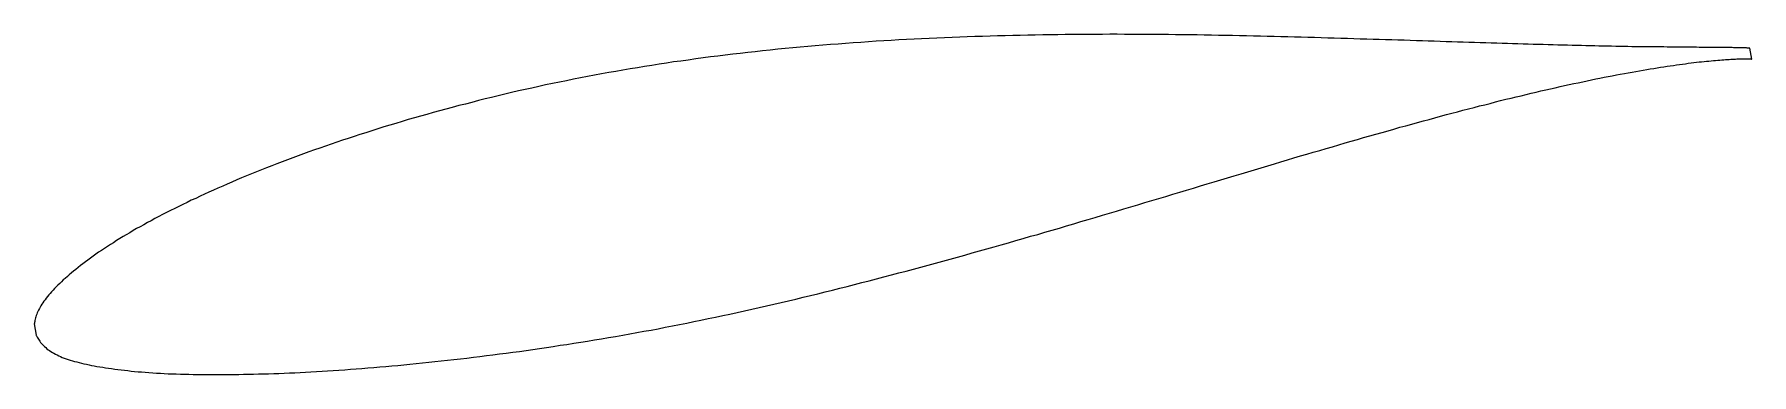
# Model space of a CAD drawing. Header units: metres. Extents: x -35 to 71, y -8 to 13.
import ezdxf

# ---------------------------------------------------------------- set-up
doc = ezdxf.new("R2010")
doc.units = ezdxf.units.M

msp = doc.modelspace()

# ---------------------------------------------------------------- linework, layer by layer
msp.add_lwpolyline([(70.51, 11.79), (70.51, 11.79), (70.5, 11.79), (70.49, 11.79), (70.48, 11.8), (70.46, 11.8), (70.43, 11.8), (70.41, 11.8), (70.38, 11.8), (70.34, 11.8), (70.3, 11.81), (70.26, 11.81), (70.21, 11.81), (70.16, 11.81), (70.1, 11.81), (70.04, 11.81), (69.98, 11.82), (69.91, 11.82), (69.84, 11.82), (69.76, 11.82), (69.68, 11.82), (69.6, 11.82), (69.51, 11.82), (69.42, 11.83), (69.32, 11.83), (69.22, 11.83), (69.12, 11.83), (69.01, 11.83), (68.9, 11.83), (68.78, 11.83), (68.66, 11.83), (68.54, 11.83), (68.41, 11.84), (68.28, 11.84), (68.14, 11.84), (68, 11.84), (67.85, 11.84), (67.71, 11.84), (67.56, 11.84), (67.4, 11.84), (67.24, 11.85), (67.08, 11.85), (66.91, 11.85), (66.74, 11.85), (66.56, 11.85), (66.38, 11.85), (66.2, 11.86), (66.01, 11.86), (65.82, 11.86), (65.63, 11.86), (65.43, 11.86), (65.23, 11.87), (65.02, 11.87), (64.82, 11.87), (64.6, 11.87), (64.39, 11.88), (64.17, 11.88), (63.94, 11.88), (63.71, 11.89), (63.48, 11.89), (63.25, 11.89), (63.01, 11.9), (62.77, 11.9), (62.52, 11.91), (62.27, 11.91), (62.02, 11.92), (61.77, 11.92), (61.51, 11.93), (61.24, 11.93), (60.98, 11.94), (60.71, 11.94), (60.43, 11.95), (60.16, 11.96), (59.88, 11.96), (59.59, 11.97), (59.31, 11.98), (59.02, 11.98), (58.72, 11.99), (58.43, 12), (58.13, 12.01), (57.82, 12.02), (57.52, 12.02), (57.21, 12.03), (56.9, 12.04), (56.58, 12.05), (56.26, 12.06), (55.94, 12.07), (55.62, 12.08), (55.29, 12.09), (54.96, 12.1), (54.62, 12.11), (54.29, 12.12), (53.95, 12.13), (53.6, 12.14), (53.26, 12.15), (52.91, 12.16), (52.56, 12.17), (52.21, 12.18), (51.85, 12.19), (51.49, 12.21), (51.13, 12.22), (50.76, 12.23), (50.4, 12.24), (50.03, 12.25), (49.65, 12.26), (49.28, 12.28), (48.9, 12.29), (48.52, 12.3), (48.14, 12.31), (47.75, 12.33), (47.37, 12.34), (46.98, 12.35), (46.58, 12.36), (46.19, 12.38), (45.79, 12.39), (45.39, 12.4), (44.99, 12.41), (44.59, 12.42), (44.19, 12.43), (43.78, 12.45), (43.37, 12.46), (42.96, 12.47), (42.54, 12.48), (42.13, 12.49), (41.71, 12.5), (41.29, 12.51), (40.87, 12.52), (40.45, 12.53), (40.02, 12.54), (39.6, 12.55), (39.17, 12.56), (38.74, 12.57), (38.31, 12.58), (37.87, 12.58), (37.44, 12.59), (37, 12.6), (36.57, 12.61), (36.13, 12.61), (35.69, 12.62), (35.24, 12.62), (34.8, 12.63), (34.36, 12.63), (33.91, 12.64), (33.46, 12.64), (33.01, 12.64), (32.56, 12.64), (32.11, 12.64), (31.66, 12.65), (31.21, 12.65), (30.75, 12.64), (30.3, 12.64), (29.84, 12.64), (29.39, 12.64), (28.93, 12.63), (28.47, 12.63), (28.01, 12.62), (27.55, 12.62), (27.09, 12.61), (26.63, 12.6), (26.17, 12.59), (25.7, 12.58), (25.24, 12.57), (24.78, 12.56), (24.31, 12.55), (23.85, 12.54), (23.38, 12.52), (22.92, 12.51), (22.45, 12.49), (21.99, 12.47), (21.52, 12.46), (21.05, 12.44), (20.59, 12.42), (20.12, 12.39), (19.65, 12.37), (19.18, 12.35), (18.72, 12.32), (18.25, 12.3), (17.78, 12.27), (17.32, 12.24), (16.85, 12.22), (16.38, 12.18), (15.92, 12.15), (15.45, 12.12), (14.98, 12.09), (14.52, 12.05), (14.05, 12.02), (13.59, 11.98), (13.12, 11.94), (12.66, 11.9), (12.19, 11.86), (11.73, 11.81), (11.27, 11.77), (10.81, 11.73), (10.35, 11.68), (9.88, 11.63), (9.42, 11.58), (8.97, 11.53), (8.51, 11.48), (8.05, 11.42), (7.59, 11.37), (7.14, 11.31), (6.68, 11.26), (6.23, 11.2), (5.78, 11.14), (5.32, 11.07), (4.87, 11.01), (4.42, 10.95), (3.98, 10.88), (3.53, 10.81), (3.08, 10.74), (2.64, 10.67), (2.2, 10.6), (1.75, 10.53), (1.31, 10.45), (0.87, 10.37), (0.44, 10.3), (0, 10.22), (-0.44, 10.14), (-0.87, 10.06), (-1.3, 9.97), (-1.73, 9.89), (-2.16, 9.8), (-2.59, 9.71), (-3.01, 9.63), (-3.44, 9.54), (-3.86, 9.45), (-4.28, 9.35), (-4.69, 9.26), (-5.11, 9.17), (-5.53, 9.07), (-5.94, 8.97), (-6.35, 8.88), (-6.76, 8.78), (-7.16, 8.68), (-7.57, 8.58), (-7.97, 8.47), (-8.37, 8.37), (-8.77, 8.27), (-9.17, 8.16), (-9.56, 8.06), (-9.95, 7.95), (-10.34, 7.84), (-10.73, 7.73), (-11.12, 7.63), (-11.5, 7.52), (-11.88, 7.41), (-12.26, 7.29), (-12.64, 7.18), (-13.01, 7.07), (-13.38, 6.96), (-13.75, 6.84), (-14.12, 6.73), (-14.48, 6.61), (-14.84, 6.5), (-15.2, 6.38), (-15.56, 6.26), (-15.91, 6.15), (-16.26, 6.03), (-16.61, 5.91), (-16.96, 5.79), (-17.3, 5.67), (-17.64, 5.55), (-17.98, 5.43), (-18.31, 5.31), (-18.64, 5.19), (-18.97, 5.07), (-19.3, 4.95), (-19.62, 4.82), (-19.94, 4.7), (-20.26, 4.58), (-20.58, 4.45), (-20.89, 4.33), (-21.2, 4.21), (-21.5, 4.08), (-21.81, 3.96), (-22.11, 3.83), (-22.4, 3.71), (-22.7, 3.58), (-22.99, 3.46), (-23.27, 3.33), (-23.56, 3.21), (-23.84, 3.08), (-24.12, 2.96), (-24.39, 2.83), (-24.66, 2.71), (-24.93, 2.58), (-25.2, 2.46), (-25.46, 2.33), (-25.72, 2.21), (-25.97, 2.08), (-26.22, 1.96), (-26.47, 1.83), (-26.72, 1.71), (-26.96, 1.58), (-27.2, 1.46), (-27.43, 1.34), (-27.66, 1.21), (-27.89, 1.09), (-28.12, 0.96), (-28.34, 0.84), (-28.56, 0.72), (-28.77, 0.6), (-28.98, 0.47), (-29.19, 0.35), (-29.39, 0.23), (-29.59, 0.11), (-29.79, -0.01), (-29.98, -0.14), (-30.17, -0.26), (-30.35, -0.38), (-30.53, -0.5), (-30.71, -0.62), (-30.89, -0.73), (-31.06, -0.85), (-31.22, -0.97), (-31.39, -1.09), (-31.55, -1.21), (-31.7, -1.32), (-31.85, -1.44), (-32, -1.55), (-32.15, -1.66), (-32.29, -1.78), (-32.43, -1.89), (-32.56, -2), (-32.69, -2.11), (-32.81, -2.22), (-32.94, -2.33), (-33.06, -2.43), (-33.17, -2.54), (-33.28, -2.64), (-33.39, -2.75), (-33.49, -2.85), (-33.59, -2.95), (-33.69, -3.05), (-33.78, -3.15), (-33.87, -3.25), (-33.95, -3.35), (-34.03, -3.45), (-34.11, -3.54), (-34.18, -3.64), (-34.25, -3.73), (-34.31, -3.83), (-34.37, -3.92), (-34.43, -4.01), (-34.48, -4.1), (-34.53, -4.19), (-34.58, -4.28), (-34.62, -4.36), (-34.66, -4.45), (-34.69, -4.53), (-34.72, -4.61), (-34.75, -4.69), (-34.77, -4.76), (-34.79, -4.84), (-34.8, -4.91), (-34.81, -4.97), (-34.82, -5.03), (-34.83, -5.07), (-34.83, -5.11), (-34.84, -5.13), (-34.73, -5.81), (-34.73, -5.81), (-34.72, -5.83), (-34.7, -5.85), (-34.68, -5.89), (-34.66, -5.94), (-34.62, -6), (-34.59, -6.06), (-34.54, -6.12), (-34.5, -6.19), (-34.45, -6.26), (-34.39, -6.33), (-34.34, -6.39), (-34.27, -6.46), (-34.21, -6.52), (-34.14, -6.58), (-34.06, -6.65), (-33.99, -6.71), (-33.91, -6.76), (-33.82, -6.82), (-33.73, -6.88), (-33.64, -6.93), (-33.54, -6.98), (-33.44, -7.03), (-33.34, -7.08), (-33.23, -7.13), (-33.12, -7.18), (-33, -7.22), (-32.88, -7.26), (-32.76, -7.31), (-32.63, -7.35), (-32.5, -7.39), (-32.37, -7.43), (-32.23, -7.46), (-32.09, -7.5), (-31.94, -7.53), (-31.79, -7.57), (-31.64, -7.6), (-31.48, -7.64), (-31.32, -7.67), (-31.16, -7.7), (-30.99, -7.73), (-30.82, -7.76), (-30.64, -7.79), (-30.46, -7.82), (-30.28, -7.84), (-30.09, -7.87), (-29.9, -7.9), (-29.71, -7.92), (-29.51, -7.95), (-29.31, -7.97), (-29.1, -7.99), (-28.89, -8.02), (-28.68, -8.04), (-28.47, -8.06), (-28.25, -8.07), (-28.03, -8.09), (-27.8, -8.11), (-27.57, -8.13), (-27.34, -8.14), (-27.1, -8.15), (-26.86, -8.17), (-26.62, -8.18), (-26.37, -8.19), (-26.12, -8.2), (-25.87, -8.21), (-25.61, -8.21), (-25.35, -8.22), (-25.09, -8.23), (-24.82, -8.23), (-24.55, -8.23), (-24.28, -8.24), (-24, -8.24), (-23.73, -8.24), (-23.44, -8.24), (-23.16, -8.24), (-22.87, -8.24), (-22.58, -8.23), (-22.28, -8.23), (-21.99, -8.22), (-21.68, -8.22), (-21.38, -8.21), (-21.07, -8.2), (-20.77, -8.19), (-20.45, -8.18), (-20.14, -8.17), (-19.82, -8.16), (-19.5, -8.15), (-19.17, -8.13), (-18.85, -8.12), (-18.52, -8.1), (-18.19, -8.09), (-17.85, -8.07), (-17.51, -8.05), (-17.17, -8.03), (-16.83, -8.01), (-16.48, -7.99), (-16.14, -7.96), (-15.78, -7.94), (-15.43, -7.91), (-15.08, -7.89), (-14.72, -7.86), (-14.36, -7.83), (-13.99, -7.8), (-13.63, -7.77), (-13.26, -7.74), (-12.89, -7.7), (-12.52, -7.67), (-12.14, -7.63), (-11.77, -7.6), (-11.39, -7.56), (-11.01, -7.52), (-10.62, -7.48), (-10.24, -7.44), (-9.85, -7.4), (-9.46, -7.36), (-9.07, -7.31), (-8.67, -7.27), (-8.28, -7.22), (-7.88, -7.17), (-7.48, -7.12), (-7.08, -7.07), (-6.68, -7.02), (-6.27, -6.97), (-5.87, -6.92), (-5.46, -6.86), (-5.05, -6.81), (-4.63, -6.75), (-4.22, -6.69), (-3.81, -6.63), (-3.39, -6.57), (-2.97, -6.51), (-2.55, -6.44), (-2.13, -6.38), (-1.71, -6.31), (-1.28, -6.25), (-0.86, -6.18), (-0.43, -6.11), (0, -6.04), (0.43, -5.96), (0.86, -5.89), (1.29, -5.81), (1.72, -5.74), (2.16, -5.66), (2.59, -5.58), (3.03, -5.5), (3.46, -5.42), (3.9, -5.33), (4.34, -5.25), (4.78, -5.16), (5.22, -5.07), (5.66, -4.98), (6.1, -4.89), (6.55, -4.8), (6.99, -4.71), (7.44, -4.61), (7.88, -4.52), (8.33, -4.42), (8.77, -4.32), (9.22, -4.22), (9.67, -4.12), (10.12, -4.02), (10.57, -3.92), (11.02, -3.81), (11.47, -3.71), (11.92, -3.6), (12.37, -3.49), (12.82, -3.38), (13.27, -3.27), (13.72, -3.16), (14.17, -3.05), (14.62, -2.94), (15.07, -2.82), (15.53, -2.71), (15.98, -2.59), (16.43, -2.48), (16.88, -2.36), (17.33, -2.24), (17.79, -2.12), (18.24, -2), (18.69, -1.88), (19.14, -1.76), (19.59, -1.64), (20.05, -1.52), (20.5, -1.4), (20.95, -1.27), (21.4, -1.15), (21.85, -1.02), (22.3, -0.9), (22.75, -0.77), (23.2, -0.65), (23.65, -0.52), (24.1, -0.39), (24.54, -0.27), (24.99, -0.14), (25.44, -0.01), (25.89, 0.12), (26.33, 0.25), (26.78, 0.37), (27.22, 0.5), (27.67, 0.63), (28.11, 0.76), (28.55, 0.89), (28.99, 1.02), (29.43, 1.15), (29.87, 1.28), (30.31, 1.41), (30.75, 1.54), (31.19, 1.67), (31.62, 1.8), (32.06, 1.93), (32.49, 2.06), (32.92, 2.19), (33.36, 2.32), (33.79, 2.44), (34.22, 2.57), (34.64, 2.7), (35.07, 2.83), (35.5, 2.96), (35.92, 3.09), (36.34, 3.21), (36.77, 3.34), (37.19, 3.47), (37.61, 3.59), (38.02, 3.72), (38.44, 3.84), (38.85, 3.97), (39.27, 4.09), (39.68, 4.21), (40.09, 4.34), (40.5, 4.46), (40.9, 4.58), (41.31, 4.7), (41.71, 4.82), (42.11, 4.94), (42.51, 5.06), (42.91, 5.18), (43.31, 5.29), (43.7, 5.41), (44.1, 5.52), (44.49, 5.64), (44.88, 5.75), (45.26, 5.87), (45.65, 5.98), (46.03, 6.09), (46.41, 6.2), (46.79, 6.31), (47.17, 6.41), (47.54, 6.52), (47.92, 6.63), (48.29, 6.73), (48.65, 6.83), (49.02, 6.94), (49.38, 7.04), (49.75, 7.14), (50.1, 7.24), (50.46, 7.34), (50.82, 7.43), (51.17, 7.53), (51.52, 7.62), (51.87, 7.72), (52.21, 7.81), (52.55, 7.9), (52.89, 7.99), (53.23, 8.07), (53.57, 8.16), (53.9, 8.25), (54.23, 8.33), (54.56, 8.41), (54.88, 8.5), (55.2, 8.58), (55.52, 8.66), (55.84, 8.73), (56.15, 8.81), (56.46, 8.88), (56.77, 8.96), (57.08, 9.03), (57.38, 9.1), (57.68, 9.17), (57.97, 9.24), (58.27, 9.31), (58.56, 9.37), (58.85, 9.44), (59.13, 9.5), (59.41, 9.56), (59.69, 9.62), (59.97, 9.68), (60.24, 9.74), (60.51, 9.8), (60.78, 9.85), (61.04, 9.91), (61.3, 9.96), (61.56, 10.01), (61.81, 10.06), (62.06, 10.11), (62.31, 10.16), (62.55, 10.2), (62.8, 10.25), (63.03, 10.29), (63.27, 10.33), (63.5, 10.37), (63.73, 10.41), (63.95, 10.45), (64.17, 10.49), (64.39, 10.52), (64.6, 10.56), (64.81, 10.59), (65.02, 10.63), (65.22, 10.66), (65.42, 10.69), (65.62, 10.72), (65.81, 10.74), (66, 10.77), (66.19, 10.8), (66.37, 10.82), (66.55, 10.84), (66.72, 10.87), (66.9, 10.89), (67.06, 10.91), (67.23, 10.93), (67.39, 10.95), (67.54, 10.96), (67.7, 10.98), (67.85, 11), (67.99, 11.01), (68.13, 11.03), (68.27, 11.04), (68.4, 11.05), (68.53, 11.06), (68.66, 11.07), (68.78, 11.08), (68.9, 11.09), (69.02, 11.1), (69.13, 11.11), (69.23, 11.11), (69.34, 11.12), (69.44, 11.12), (69.53, 11.13), (69.62, 11.13), (69.71, 11.14), (69.79, 11.14), (69.87, 11.14), (69.95, 11.15), (70.02, 11.15), (70.09, 11.15), (70.15, 11.15), (70.21, 11.15), (70.27, 11.15), (70.32, 11.15), (70.37, 11.15), (70.41, 11.15), (70.45, 11.15), (70.48, 11.14), (70.51, 11.14), (70.54, 11.14), (70.56, 11.14), (70.58, 11.14), (70.6, 11.14), (70.61, 11.13), (70.61, 11.13), (70.62, 11.13)], close=True)

doc.saveas('drawing.dxf')
